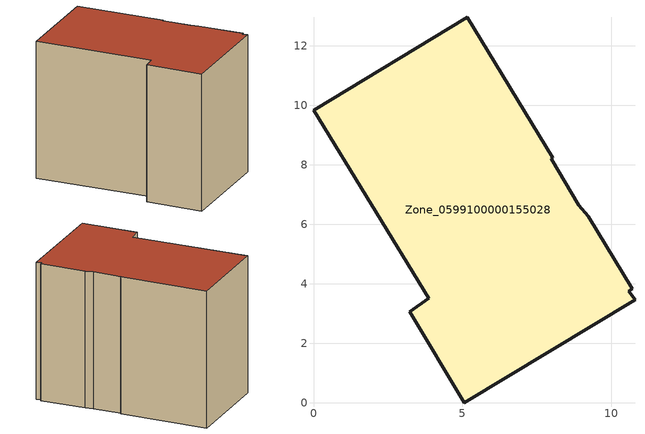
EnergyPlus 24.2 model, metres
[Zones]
Zone_0599100000155028
 floor ground (C_G): 8.91,6.65 9.23,6.28 10.71,3.84 10.59,3.75 10.81,3.47 5.06,0 3.24,3.07 3.88,3.51 0,9.84 5.17,12.97 8.04,8.24 7.98,8.21 z0
 wall outside (C_F): 3.88,3.51 3.24,3.07 5.06,0 10.81,3.47 10.59,3.75 10.71,3.84 9.23,6.28 8.91,6.65 7.98,8.21 8.04,8.24 5.17,12.97 0,9.84 3.88,3.51 z0:8.71
 roof outside (C_R): 9.23,6.28 8.91,6.65 7.98,8.21 8.04,8.24 5.17,12.97 0,9.84 3.88,3.51 3.24,3.07 5.06,0 10.81,3.47 10.59,3.75 10.71,3.84 z8.71
[BUILDING]
Pand.0599100000155028: North Axis=0; Terrain=City; Loads Convergence Tolerance Value=0.04; Temperature Convergence Tolerance Value=0.4; Solar Distribution=FullExterior; Maximum Number of Warmup Days=25; Minimum Number of Warmup Days=1
[Site:Location]
Rotterdam.The.Hague.AP_ZH_NLD Design_Conditions: Latitude=51.96; Longitude=4.45; Time Zone=1; Elevation=-4.5
[SITE:GROUNDTEMPERATURE:BUILDINGSURFACE]
18, 18, 18, 18, 18, 18, 18, 18, 18, 18, 18, 18
[MATERIAL] Thermal Absorptance=0.9; Solar Absorptance=0.7; Visible Absorptance=0.7
Name | Roughness | Thickness | Conductivity | Density | Specific Heat
G.TC.1946-1964 | MediumSmooth | 0.15 | 1 | 540 | 1210
F.TC.1946-1964 | Rough | 0.3 | 0.857143 | 1920 | 840
R.TC.1946-1964 | MediumRough | 0.2 | 0.235294 | 1500 | 1000
[CONSTRUCTION]
C_G: G.TC.1946-1964
C_F: F.TC.1946-1964
C_R: R.TC.1946-1964
[ZONE]
Zone_0599100000155028: Type=1; Multiplier=1; Ceiling Height=Autocalculate; Volume=Autocalculate; Floor Area=autocalculate; Part of Total Floor Area=Yes
[ZONEINFILTRATION:DESIGNFLOWRATE]
Infil_Zone_0599100000155028: Zone or ZoneList or Space or SpaceList=Zone_0599100000155028; Schedule=AlwaysOn; Design Flow Rate Calculation Method=Flow/Area; Flow Rate per Floor Area=0.003; Constant Term Coefficient=1; Temperature Term Coefficient=0; Velocity Term Coefficient=0; Velocity Squared Term Coefficient=0
[HVACTEMPLATE:ZONE:IDEALLOADSAIRSYSTEM]
Zone_0599100000155028: Maximum Heating Supply Air Temperature=50; Minimum Cooling Supply Air Temperature=13; Maximum Heating Supply Air Humidity Ratio=0.0156; Minimum Cooling Supply Air Humidity Ratio=0.0077; Heating Limit=NoLimit; Cooling Limit=NoLimit; Dehumidification Control Type=ConstantSensibleHeatRatio; Cooling Sensible Heat Ratio=0.7; Dehumidification Setpoint=60; Humidification Control Type=None; Humidification Setpoint=30; Outdoor Air Method=None; Outdoor Air Flow Rate per Person=0.00944; Outdoor Air Flow Rate per Zone Floor Area=0; Outdoor Air Flow Rate per Zone=0; Demand Controlled Ventilation Type=None; Outdoor Air Economizer Type=NoEconomizer; Heat Recovery Type=None; Sensible Heat Recovery Effectiveness=0.7; Latent Heat Recovery Effectiveness=0.65
[ZONECONTROL:THERMOSTAT]
ThermostatControl_Zone_0599100000155028: Zone or ZoneList=Zone_0599100000155028; Control Type Schedule=DualSetpointControlType; Control 1=Thermostat_Zone_0599100000155028; Temperature Difference Between Cutout And Setpoint=0
[THERMOSTATSETPOINT:DUALSETPOINT]
Thermostat_Zone_0599100000155028: Heating Setpoint Temperature Schedule=HeatingSetpoint_Zone_0599100000155028; Cooling Setpoint Temperature Schedule=CoolingSetpoint_Zone_0599100000155028
[SCHEDULE:COMPACT]
HeatingSetpoint_Zone_0599100000155028: Through: 12/31, For: AllDays, Until: 24:00, 21
CoolingSetpoint_Zone_0599100000155028: Through: 12/31, For: AllDays, Until: 24:00, 24
DualSetpointControlType: Through: 12/31, For: AllDays, Until: 24:00, 4
AlwaysOn: Through: 12/31, For: AllDays, Until: 24:00, 1
